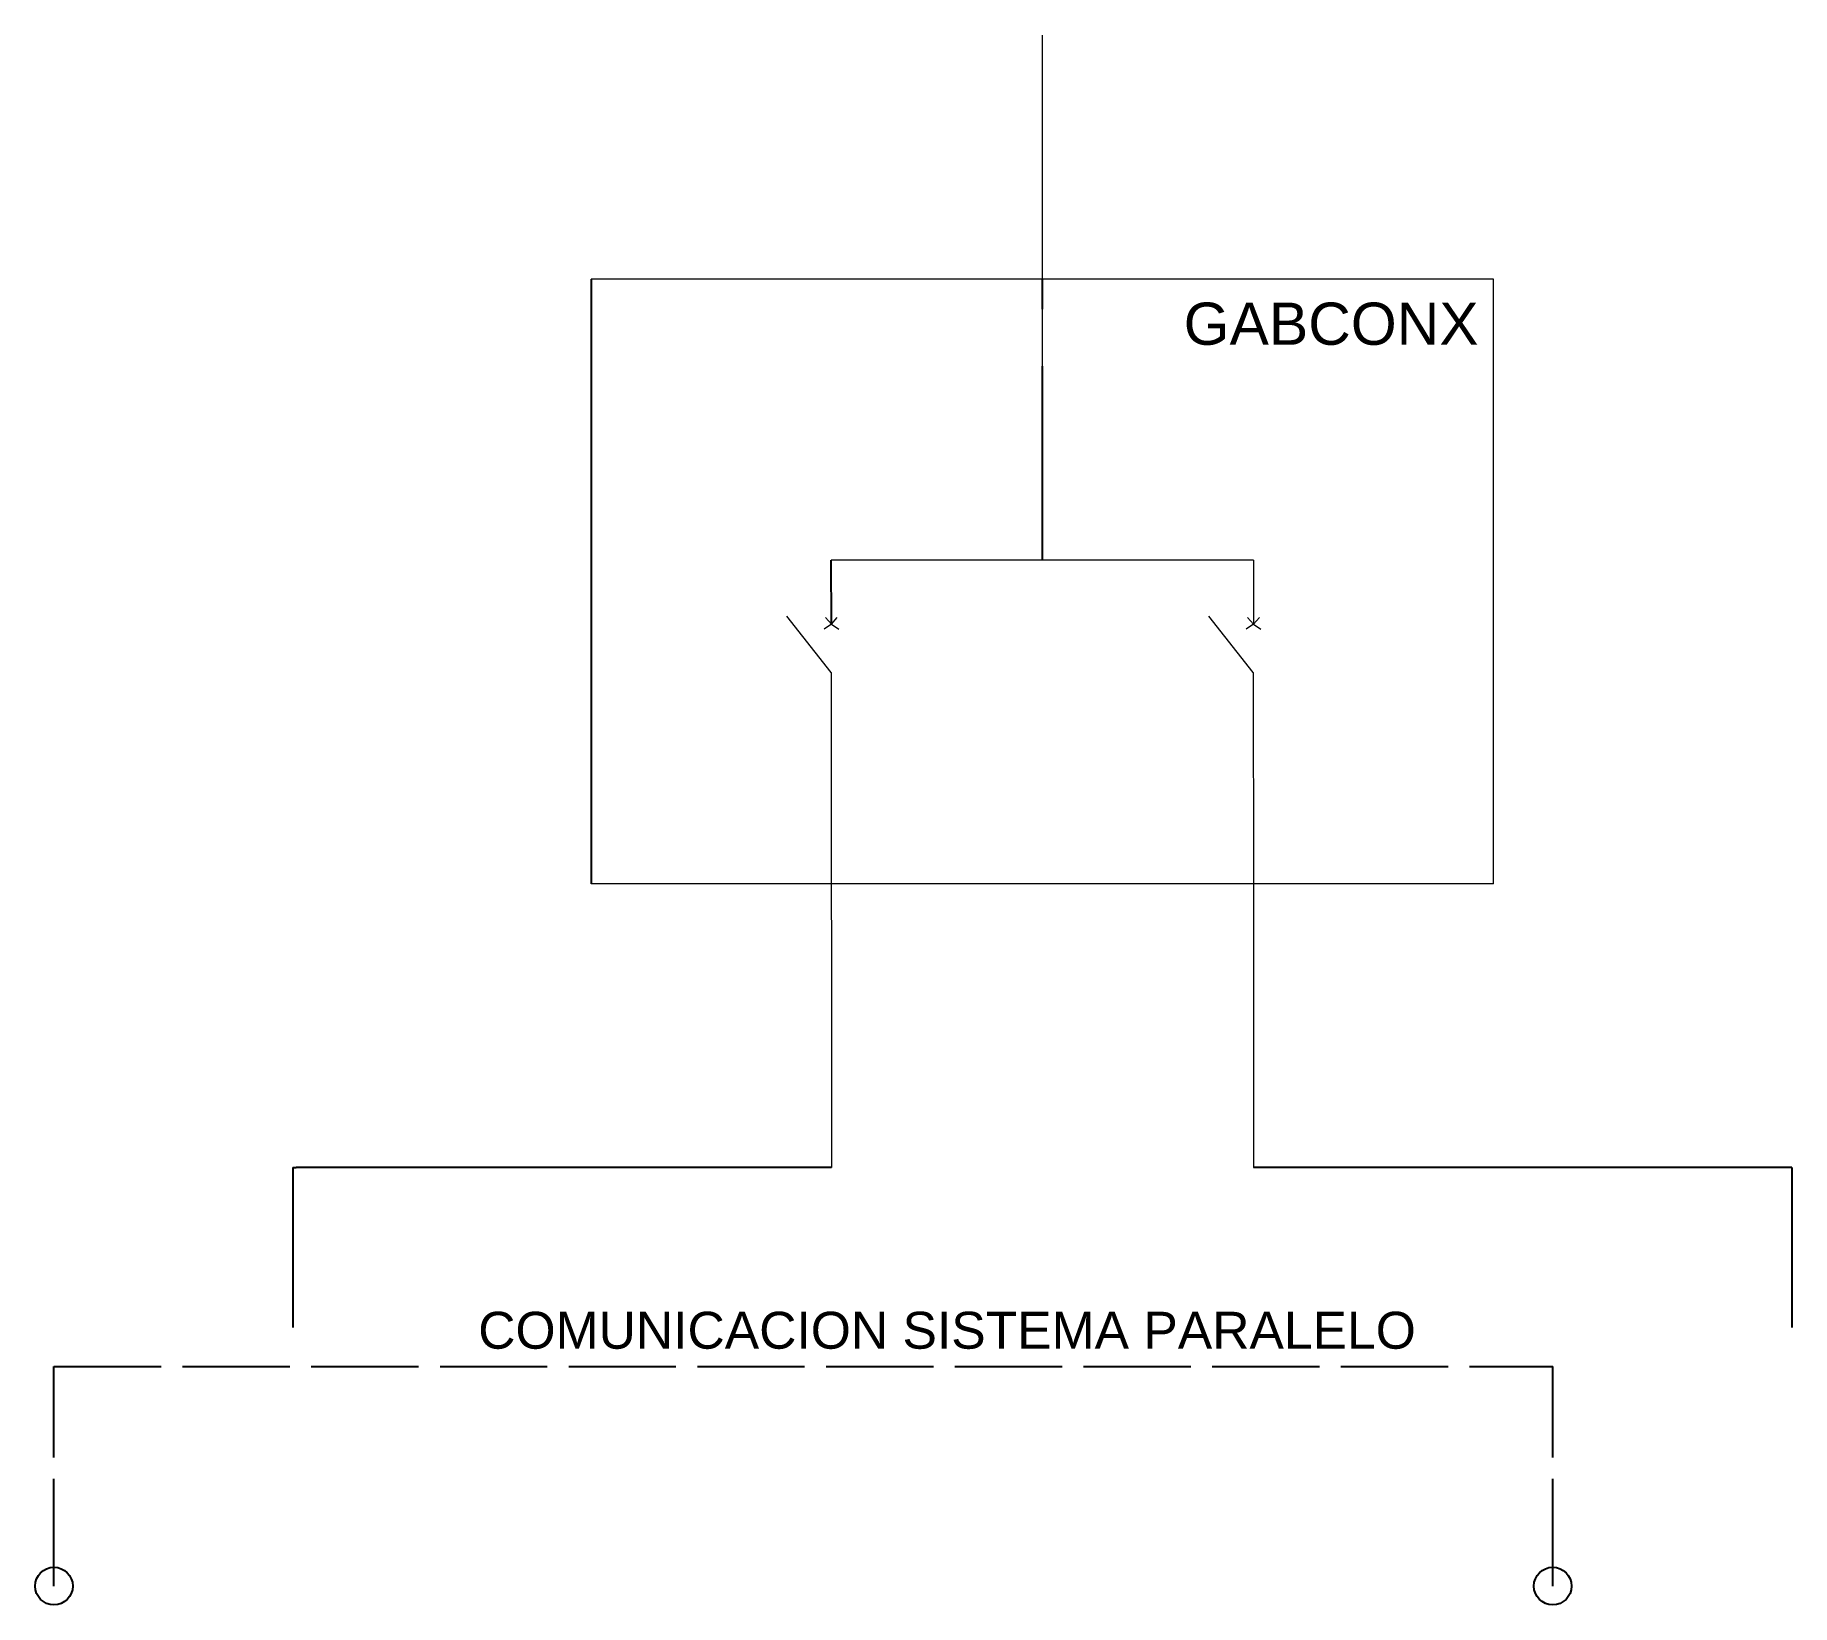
# Model space of a CAD drawing. Header units: millimetres. Extents: x -95 to 71, y -149 to 0.
import ezdxf
from ezdxf.enums import TextEntityAlignment as Align

# ---------------------------------------------------------------- set-up
doc = ezdxf.new("R2010")
doc.units = ezdxf.units.MM
doc.linetypes.add('DASHEDX2', pattern=[3.048, 2.54, -0.508])
doc.layers.add('ACOT', color=7, linetype='Continuous')
doc.styles.get("Standard").update_dxf_attribs({"font": 'arial.ttf'})

msp = doc.modelspace()

# ---------------------------------------------------------------- linework, layer by layer
at = {"color": 7}
for p, q in [((-42.74, -23.1), (-42.75, -80.38)), ((0, -25.95), (0, -23.1)), ((0, -49.73), (0, -31.35)), ((-19.98, -55.8), (-20, -49.73)), ((0, -49.73), (0, -49.73)), ((-19.99, -107.25), (-70.69, -107.26)), ((70.99, -107.26), (20, -107.26))]:
    msp.add_line(p, q, dxfattribs=at)
at = {"lineweight": 18}
for p, q in [((42.74, -23.1), (-42.74, -23.1)), ((42.73, -80.38), (42.73, -23.1)), ((0, -49.73), (-20, -49.73)), ((20, -49.73), (0, -49.73)), ((20, -49.73), (20, -55.8)), ((-20, -60.36), (-24.21, -55.03)), ((-19.98, -55.8), (-20.68, -56.27)), ((-19.98, -55.8), (-20.54, -55.17)), ((-19.98, -55.8), (-19.43, -55.17)), ((-19.98, -55.8), (-19.28, -56.27)), ((19.98, -60.36), (15.77, -55.03)), ((20, -55.8), (19.3, -56.27)), ((20, -55.8), (19.44, -55.17)), ((20, -55.8), (20.56, -55.17)), ((20, -55.8), (20.7, -56.27)), ((-20, -60.36), (-19.99, -107.26)), ((19.98, -60.36), (20, -80.38)), ((42.73, -80.38), (-42.75, -80.38)), ((20, -80.38), (20, -107.26))]:
    msp.add_line(p, q, dxfattribs=at)
for p, q in [((-71.01, -107.26), (-71, -122.4)), ((-71.01, -107.26), (-70.69, -107.26)), ((70.99, -107.26), (71.01, -122.4))]:
    msp.add_line(p, q)
at = {"linetype": 'DASHEDX2', "ltscale": 4}
for p, q in [((-93.64, -146.89), (-93.64, -126.1)), ((-93.64, -126.1), (48.35, -126.1)), ((48.35, -146.89), (48.35, -126.1))]:
    msp.add_line(p, q, dxfattribs=at)
for centre in [(-93.64, -146.89), (48.35, -146.89)]:
    msp.add_circle(centre, 1.78)
at = {"layer": 'ACOT', "color": 0, "lineweight": 18}
msp.add_line((0, -31.35), (0, 0), dxfattribs=at)

# ---------------------------------------------------------------- texts
at = {"color": 0, "lineweight": 18}
msp.add_text('GABCONX', height=4, dxfattribs=at).set_placement((13.39, -29.33))
msp.add_text('COMUNICACION SISTEMA PARALELO', height=3.5).set_placement((-9.03, -124.41), align=Align.CENTER)

doc.saveas('drawing.dxf')
